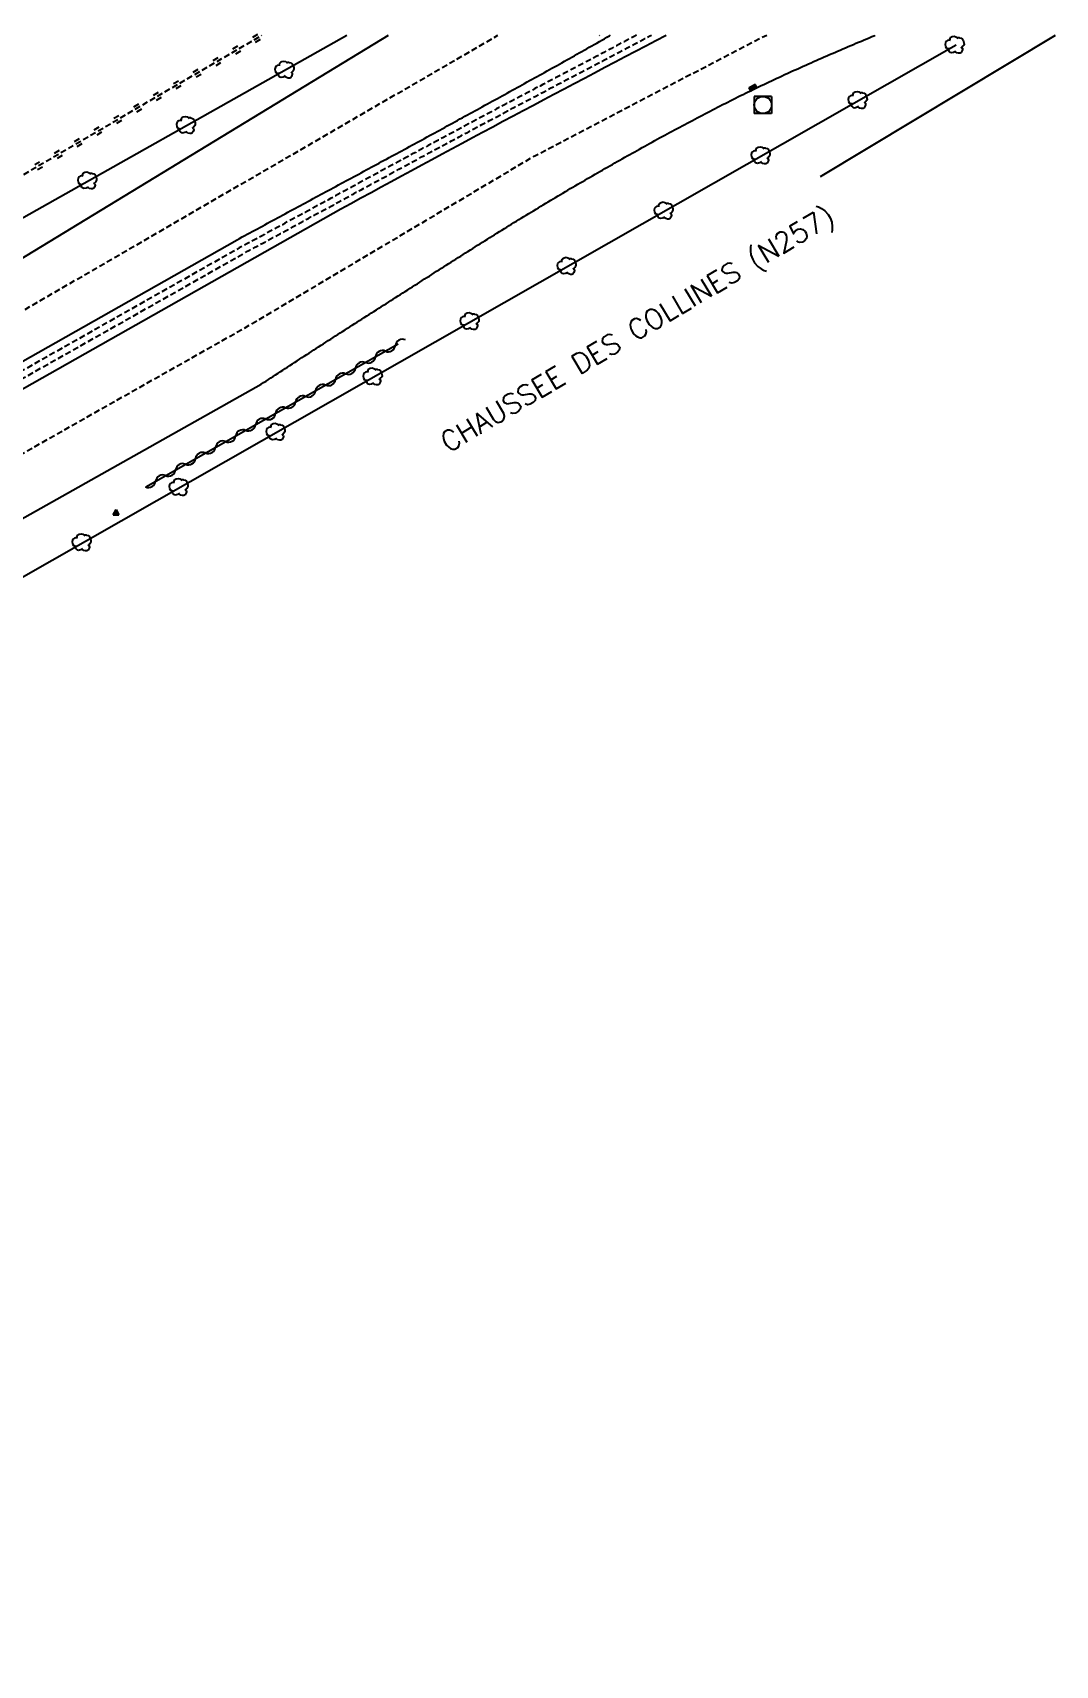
# Model space of a CAD drawing. Header units: millimetres. Extents: x 164999 to 165565, y 157669 to 158000.
# Drawn here: x 165475.6 to 165564.7, y 157858 to 158000.2 of the extents above; entities that cross this region are included whole.
import ezdxf
from ezdxf.enums import TextEntityAlignment as Align

# ---------------------------------------------------------------- set-up
doc = ezdxf.new("R2010")
doc.units = ezdxf.units.MM
doc.linetypes.add('DASHED', pattern=[0.75, 0.5, -0.25])
doc.layers.get('0').update_dxf_attribs({"linetype": 'CONTINUOUS'})
for name, color, linetype in [('W0001', 6, 'DASHED'), ('W0008', 7, 'CONTINUOUS'), ('W0112', 1, 'DASHED'), ('W0220', 5, 'DASHED'), ('W0300', 7, 'CONTINUOUS'), ('W0302', 3, 'CONTINUOUS'), ('W0310', 3, 'CONTINUOUS'), ('W0400', 7, 'CONTINUOUS'), ('W0420', 7, 'CONTINUOUS'), ('W0851', 7, 'CONTINUOUS'), ('W0989', 7, 'CONTINUOUS')]:
    doc.layers.add(name, color=color, linetype=linetype)
doc.styles.get("Standard").update_dxf_attribs({"font": 'romans.shx', "width": 0.85})

# ---------------------------------------------------------------- blocks, each defined once
blk = doc.blocks.new('T851')
for p, q in [((-0.25, -0.15), (0, 0.32)), ((0, 0.32), (0.25, -0.15)), ((-0.25, -0.15), (0.25, -0.15))]:
    blk.add_line(p, q)
for major_axis in [(-0.106, 0.106), (-0.0354, 0.0354), (-0.0236, 0.0236)]:
    blk.add_ellipse((0, 0), major_axis=major_axis, ratio=1, start_param=3.926991, end_param=10.210176)
blk = doc.blocks.new('T400')
for p, q in [((-0.15, 0.3), (0.15, 0.3)), ((-0.15, -0.25), (-0.15, 0.3)), ((-0.15, 0.15), (0.15, 0.15)), ((-0.15, 0), (0.15, 0)), ((0.15, 0.3), (0.15, -0.25)), ((-0.15, -0.15), (0.15, -0.15)), ((-0.15, -0.25), (-0.15, -0.3)), ((-0.15, -0.3), (0.15, -0.3)), ((0.15, -0.3), (0.15, -0.25))]:
    blk.add_line(p, q)
blk = doc.blocks.new('T420')
for p, q in [((0.75, 0.75), (-0.75, 0.75)), ((-0.75, 0.75), (-0.75, -0.75)), ((0.75, 0.75), (0.75, -0.75)), ((0.75, -0.75), (-0.75, -0.75))]:
    blk.add_line(p, q)
blk.add_ellipse((0, 0), major_axis=(-0.53, 0.53), ratio=1, start_param=3.926991, end_param=10.210176)
blk = doc.blocks.new('t310o')
at = {"color": 0, "linetype": 'Continuous'}
for centre, start, end in [((-0.5, 0.38), 216.8699, 323.1304), ((0.5, -0.37), 36.8699, 143.1303)]:
    blk.add_arc(centre, 0.625, start, end, dxfattribs=at)
blk = doc.blocks.new('t220o')
at = {"color": 0, "linetype": 'Continuous'}
for p, q in [((-0.25, 0.25), (0.25, 0.25)), ((-0.25, -0.25), (0.25, -0.25))]:
    blk.add_line(p, q, dxfattribs=at)
blk = doc.blocks.new('T300')
for p, q in [((-0.8, 0.51), (-0.86, 0.34)), ((-0.86, 0.34), (-0.86, 0.17)), ((-0.86, 0.17), (-0.74, 0.06)), ((-0.69, 0.63), (-0.8, 0.51)), ((-0.8, -0.06), (-0.74, 0.06)), ((-0.74, 0.06), (-0.69, 0.11)), ((-0.57, 0.69), (-0.69, 0.63)), ((-0.46, 0.69), (-0.57, 0.69)), ((-0.29, 0.63), (-0.46, 0.69)), ((-0.29, 0.63), (-0.17, 0.74)), ((-0.23, 0.57), (-0.29, 0.63)), ((-0.17, 0.74), (-0.06, 0.8)), ((-0.06, 0.8), (0.06, 0.8)), ((0.06, 0.8), (0.23, 0.74)), ((0.23, 0.74), (0.34, 0.63)), ((0.34, 0.63), (0.4, 0.51)), ((0.46, 0.46), (0.34, 0.46)), ((0.4, 0.51), (0.4, 0.46)), ((0.57, 0.4), (0.46, 0.46)), ((0.57, 0.4), (0.69, 0.29)), ((0.69, 0.29), (0.74, 0.17)), ((0.74, 0.06), (0.69, -0.17)), ((0.74, 0.17), (0.74, 0.06)), ((-0.8, -0.17), (-0.8, -0.06)), ((-0.8, -0.23), (-0.8, -0.17)), ((-0.74, -0.34), (-0.8, -0.23)), ((-0.69, -0.4), (-0.74, -0.34)), ((-0.51, -0.46), (-0.69, -0.4)), ((-0.4, -0.46), (-0.51, -0.46)), ((-0.4, -0.46), (-0.34, -0.46)), ((-0.34, -0.46), (-0.34, -0.4)), ((-0.34, -0.51), (-0.34, -0.46)), ((-0.29, -0.63), (-0.34, -0.51)), ((-0.17, -0.74), (-0.29, -0.63)), ((-0.06, -0.8), (-0.17, -0.74)), ((0.06, -0.8), (-0.06, -0.8)), ((0.17, -0.74), (0.06, -0.8)), ((0.23, -0.69), (0.17, -0.74)), ((0.29, -0.46), (0.23, -0.46)), ((0.29, -0.63), (0.23, -0.69)), ((0.46, -0.4), (0.29, -0.46)), ((0.34, -0.51), (0.29, -0.63)), ((0.34, -0.51), (0.34, -0.46)), ((0.57, -0.34), (0.46, -0.4)), ((0.63, -0.29), (0.57, -0.34)), ((0.69, -0.17), (0.63, -0.29))]:
    blk.add_line(p, q)

msp = doc.modelspace()

# ---------------------------------------------------------------- linework, layer by layer
at = {"layer": 'W0001', "flags": 128}
for points in [[(165126.04, 157779.81), (165136.56, 157784.49), (165162.43, 157796.99), (165197.44, 157816.2), (165227.45, 157833.54), (165258, 157851.09), (165295.99, 157872.54), (165331.01, 157892.64), (165381.92, 157922.93), (165444.11, 157958.41), (165469.32, 157972.84), (165516.18, 158000)], [(165134.46, 157764.07), (165141.89, 157769.71), (165153.2, 157778.4), (165164.37, 157786.81), (165181.96, 157797.25), (165197.93, 157805.88), (165252.3, 157835.85), (165294.35, 157859.44), (165324.67, 157876.64), (165344.36, 157888.18), (165388.68, 157914.9), (165460.56, 157955.54), (165494.76, 157974.88), (165519.33, 157989.47), (165539.04, 157999.76), (165539.61, 158000)], [(165525.02, 157999.97), (165525.07, 158000)]]:
    msp.add_lwpolyline(points, dxfattribs=at)
at = {"layer": 'W0008', "flags": 128}
for points in [[(165381.74, 157905.59), (165495.56, 157969.6), (165495.77, 157969.74), (165495.98, 157969.87), (165496.18, 157970.01), (165496.39, 157970.15), (165496.6, 157970.28), (165496.81, 157970.42), (165497.02, 157970.56), (165497.22, 157970.69), (165497.43, 157970.83), (165497.64, 157970.96), (165497.85, 157971.1), (165498.06, 157971.24), (165498.27, 157971.37), (165498.47, 157971.51), (165498.68, 157971.64), (165498.89, 157971.78), (165499.1, 157971.92), (165499.31, 157972.05), (165499.52, 157972.19), (165499.73, 157972.32), (165499.93, 157972.46), (165500.14, 157972.59), (165500.35, 157972.73), (165500.56, 157972.86), (165500.77, 157973), (165500.98, 157973.13), (165501.19, 157973.27), (165501.4, 157973.4), (165501.61, 157973.54), (165501.82, 157973.67), (165502.02, 157973.81), (165502.23, 157973.94), (165502.44, 157974.08), (165502.65, 157974.21), (165502.86, 157974.35), (165503.07, 157974.48), (165503.28, 157974.61), (165503.49, 157974.75), (165503.7, 157974.88), (165503.91, 157975.02), (165504.12, 157975.15), (165504.33, 157975.28), (165504.54, 157975.42), (165504.75, 157975.55), (165504.96, 157975.69), (165505.17, 157975.82), (165505.38, 157975.95), (165505.59, 157976.09), (165505.8, 157976.22), (165506.01, 157976.35), (165506.22, 157976.49), (165506.43, 157976.62), (165506.64, 157976.75), (165506.85, 157976.89), (165507.06, 157977.02), (165507.27, 157977.16), (165507.48, 157977.29), (165507.69, 157977.42), (165507.9, 157977.56), (165508.11, 157977.69), (165508.32, 157977.83), (165508.53, 157977.96), (165508.74, 157978.09), (165508.95, 157978.23), (165509.16, 157978.36), (165509.37, 157978.5), (165509.58, 157978.63), (165509.79, 157978.77), (165510, 157978.9), (165510.21, 157979.03), (165510.42, 157979.17), (165510.63, 157979.3), (165510.84, 157979.44), (165511.05, 157979.57), (165511.26, 157979.7), (165511.47, 157979.84), (165511.68, 157979.97), (165511.89, 157980.11), (165512.1, 157980.24), (165512.31, 157980.37), (165512.52, 157980.51), (165512.73, 157980.64), (165512.94, 157980.77), (165513.15, 157980.91), (165513.36, 157981.04), (165513.57, 157981.17), (165513.78, 157981.31), (165513.99, 157981.44), (165514.2, 157981.57), (165514.41, 157981.71), (165514.62, 157981.84), (165514.84, 157981.97), (165515.05, 157982.1), (165515.26, 157982.24), (165515.47, 157982.37), (165515.68, 157982.5), (165515.89, 157982.63), (165516.1, 157982.76), (165516.31, 157982.9), (165516.52, 157983.03), (165516.74, 157983.16), (165516.95, 157983.29), (165517.16, 157983.42), (165517.37, 157983.55), (165517.58, 157983.68), (165517.79, 157983.81), (165518.01, 157983.94), (165518.22, 157984.08), (165518.43, 157984.21), (165518.64, 157984.34), (165518.86, 157984.47), (165519.07, 157984.6), (165519.28, 157984.72), (165519.5, 157984.85), (165519.71, 157984.98), (165519.92, 157985.11), (165520.13, 157985.24), (165520.35, 157985.37), (165520.56, 157985.5), (165520.78, 157985.63), (165520.99, 157985.75), (165521.2, 157985.88), (165521.42, 157986.01), (165521.63, 157986.13), (165521.85, 157986.26), (165522.06, 157986.39), (165522.28, 157986.51), (165522.49, 157986.64), (165522.71, 157986.77), (165522.92, 157986.89), (165523.14, 157987.02), (165523.35, 157987.14), (165523.57, 157987.27), (165523.78, 157987.39), (165524, 157987.52), (165524.21, 157987.64), (165524.43, 157987.76), (165524.64, 157987.89), (165524.86, 157988.01), (165525.07, 157988.14), (165525.29, 157988.26), (165525.5, 157988.38), (165525.72, 157988.51), (165525.94, 157988.63), (165526.15, 157988.75), (165526.37, 157988.88), (165526.58, 157989), (165526.8, 157989.12), (165527.02, 157989.24), (165527.23, 157989.37), (165527.45, 157989.49), (165527.66, 157989.61), (165527.88, 157989.73), (165528.1, 157989.85), (165528.32, 157989.97), (165528.53, 157990.09), (165528.75, 157990.22), (165528.97, 157990.34), (165529.18, 157990.46), (165529.4, 157990.58), (165529.62, 157990.7), (165529.84, 157990.82), (165530.05, 157990.94), (165530.27, 157991.06), (165530.49, 157991.17), (165530.71, 157991.29), (165530.93, 157991.41), (165531.14, 157991.53), (165531.36, 157991.65), (165531.58, 157991.77), (165531.8, 157991.88), (165532.02, 157992), (165532.24, 157992.12), (165532.46, 157992.24), (165532.68, 157992.35), (165532.9, 157992.47), (165533.12, 157992.59), (165533.34, 157992.7), (165533.55, 157992.82), (165533.77, 157992.93), (165534, 157993.05), (165534.22, 157993.16), (165534.44, 157993.28), (165534.66, 157993.39), (165534.88, 157993.5), (165535.1, 157993.62), (165535.32, 157993.73), (165535.54, 157993.84), (165535.76, 157993.96), (165535.98, 157994.07), (165536.21, 157994.18), (165536.43, 157994.29), (165536.65, 157994.4), (165536.87, 157994.52), (165537.09, 157994.63), (165537.32, 157994.74), (165537.54, 157994.85), (165537.76, 157994.96), (165537.99, 157995.07), (165538.21, 157995.17), (165538.43, 157995.28), (165538.66, 157995.39), (165538.89, 157995.5), (165539.11, 157995.61), (165539.34, 157995.72), (165539.57, 157995.83), (165539.8, 157995.93), (165540.02, 157996.04), (165540.25, 157996.15), (165540.48, 157996.26), (165540.71, 157996.36), (165540.94, 157996.47), (165541.16, 157996.57), (165541.39, 157996.68), (165541.62, 157996.78), (165541.85, 157996.89), (165542.08, 157996.99), (165542.31, 157997.09), (165542.54, 157997.2), (165542.77, 157997.3), (165543, 157997.4), (165543.23, 157997.51), (165543.46, 157997.61), (165543.69, 157997.71), (165543.92, 157997.81), (165544.15, 157997.91), (165544.38, 157998.01), (165544.61, 157998.11), (165544.84, 157998.21), (165545.07, 157998.31), (165545.3, 157998.41), (165545.53, 157998.51), (165545.76, 157998.61), (165545.99, 157998.71), (165546.22, 157998.81), (165546.46, 157998.91), (165546.69, 157999.01), (165546.92, 157999.11), (165547.15, 157999.21), (165547.38, 157999.3), (165547.61, 157999.4), (165547.85, 157999.5), (165548.08, 157999.6), (165548.31, 157999.69), (165548.54, 157999.79), (165548.77, 157999.89), (165549.01, 157999.98), (165549.05, 158000)], [(165393.54, 157925.65), (165493.45, 157982.19), (165493.67, 157982.31), (165493.9, 157982.43), (165494.12, 157982.55), (165494.34, 157982.67), (165494.56, 157982.79), (165494.78, 157982.91), (165495, 157983.03), (165495.22, 157983.14), (165495.44, 157983.26), (165495.66, 157983.38), (165495.88, 157983.5), (165496.1, 157983.62), (165496.32, 157983.74), (165496.54, 157983.86), (165496.76, 157983.98), (165496.98, 157984.1), (165497.2, 157984.22), (165497.42, 157984.34), (165497.65, 157984.46), (165497.87, 157984.58), (165498.09, 157984.7), (165498.31, 157984.82), (165498.53, 157984.93), (165498.75, 157985.05), (165498.97, 157985.17), (165499.19, 157985.29), (165499.41, 157985.41), (165499.63, 157985.53), (165499.85, 157985.65), (165500.07, 157985.77), (165500.29, 157985.89), (165500.51, 157986.01), (165500.73, 157986.13), (165500.95, 157986.25), (165501.17, 157986.37), (165501.4, 157986.49), (165501.62, 157986.6), (165501.84, 157986.72), (165502.06, 157986.84), (165502.28, 157986.96), (165502.5, 157987.08), (165502.72, 157987.2), (165502.94, 157987.32), (165503.16, 157987.44), (165503.39, 157987.56), (165503.61, 157987.67), (165503.83, 157987.79), (165504.05, 157987.91), (165504.27, 157988.03), (165504.49, 157988.15), (165504.71, 157988.27), (165504.93, 157988.39), (165505.15, 157988.51), (165505.37, 157988.63), (165505.6, 157988.75), (165505.82, 157988.87), (165506.04, 157988.99), (165506.26, 157989.11), (165506.48, 157989.22), (165506.7, 157989.34), (165506.92, 157989.46), (165507.14, 157989.58), (165507.36, 157989.7), (165507.58, 157989.82), (165507.8, 157989.94), (165508.02, 157990.06), (165508.24, 157990.18), (165508.47, 157990.3), (165508.69, 157990.42), (165508.91, 157990.54), (165509.13, 157990.66), (165509.35, 157990.78), (165509.57, 157990.9), (165509.79, 157991.02), (165510.01, 157991.14), (165510.23, 157991.26), (165510.45, 157991.38), (165510.67, 157991.5), (165510.89, 157991.62), (165511.11, 157991.74), (165511.33, 157991.86), (165511.55, 157991.98), (165511.77, 157992.1), (165511.99, 157992.23), (165512.21, 157992.35), (165512.43, 157992.47), (165512.65, 157992.59), (165512.87, 157992.71), (165513.09, 157992.82), (165513.3, 157992.94), (165513.52, 157993.06), (165513.74, 157993.18), (165513.96, 157993.3), (165514.17, 157993.42), (165514.39, 157993.54), (165514.61, 157993.66), (165514.82, 157993.78), (165515.04, 157993.9), (165515.26, 157994.02), (165515.48, 157994.14), (165515.69, 157994.25), (165515.91, 157994.37), (165516.13, 157994.49), (165516.34, 157994.61), (165516.56, 157994.73), (165516.78, 157994.85), (165516.99, 157994.97), (165517.21, 157995.09), (165517.43, 157995.21), (165517.64, 157995.33), (165517.86, 157995.45), (165518.08, 157995.57), (165518.29, 157995.69), (165518.51, 157995.81), (165518.73, 157995.93), (165518.94, 157996.05), (165519.16, 157996.17), (165519.38, 157996.29), (165519.59, 157996.41), (165519.81, 157996.53), (165520.03, 157996.65), (165520.24, 157996.77), (165520.46, 157996.89), (165520.68, 157997.01), (165520.89, 157997.13), (165521.11, 157997.25), (165521.33, 157997.37), (165521.54, 157997.49), (165521.76, 157997.61), (165521.97, 157997.73), (165522.19, 157997.85), (165522.41, 157997.98), (165522.62, 157998.1), (165522.84, 157998.22), (165523.05, 157998.34), (165523.27, 157998.46), (165523.49, 157998.58), (165523.7, 157998.7), (165523.92, 157998.83), (165524.14, 157998.95), (165524.36, 157999.07), (165524.58, 157999.2), (165524.8, 157999.32), (165525.02, 157999.45), (165525.24, 157999.57), (165525.46, 157999.69), (165525.68, 157999.82), (165525.89, 157999.94), (165526, 158000)], [(165460.59, 157971.98), (165506.64, 158000)]]:
    msp.add_lwpolyline(points, dxfattribs=at)
msp.add_lwpolyline([(165394.42, 157923.76), (165502.48, 157984.87, -0.005164), (165530.84, 158000, -0.005164)], format="xyb", dxfattribs=at)
at = {"layer": 'W0112', "flags": 128}
msp.add_lwpolyline([(165528.25, 158000), (165528.05, 157999.89), (165527.83, 157999.78), (165527.61, 157999.66), (165527.39, 157999.55), (165527.17, 157999.43), (165526.95, 157999.31), (165526.73, 157999.2), (165526.51, 157999.08), (165526.29, 157998.97), (165526.07, 157998.85), (165525.85, 157998.73), (165525.63, 157998.62), (165525.41, 157998.5), (165525.19, 157998.38), (165524.97, 157998.27), (165524.75, 157998.15), (165524.53, 157998.04), (165524.31, 157997.92), (165524.09, 157997.81), (165523.87, 157997.69), (165523.65, 157997.57), (165523.43, 157997.46), (165523.2, 157997.34), (165522.98, 157997.22), (165522.76, 157997.11), (165522.53, 157996.99), (165522.31, 157996.87), (165522.09, 157996.76), (165521.86, 157996.64), (165521.64, 157996.52), (165521.42, 157996.4), (165521.19, 157996.29), (165520.97, 157996.17), (165520.75, 157996.05), (165520.53, 157995.93), (165520.3, 157995.82), (165520.08, 157995.7), (165519.86, 157995.58), (165519.63, 157995.47), (165519.41, 157995.35), (165519.19, 157995.23), (165518.96, 157995.11), (165518.74, 157994.99), (165518.52, 157994.88), (165518.3, 157994.76), (165518.07, 157994.64), (165517.85, 157994.52), (165517.63, 157994.41), (165517.41, 157994.29), (165517.18, 157994.17), (165516.96, 157994.05), (165516.74, 157993.93), (165516.51, 157993.82), (165516.29, 157993.7), (165516.07, 157993.58), (165515.85, 157993.46), (165515.62, 157993.34), (165515.4, 157993.22), (165515.18, 157993.11), (165514.96, 157992.99), (165514.73, 157992.87), (165514.51, 157992.75), (165514.29, 157992.63), (165514.07, 157992.51), (165513.85, 157992.4), (165513.62, 157992.28), (165513.4, 157992.16), (165513.18, 157992.04), (165512.96, 157991.92), (165512.74, 157991.8), (165512.52, 157991.69), (165512.3, 157991.57), (165512.08, 157991.45), (165511.86, 157991.34), (165511.64, 157991.22), (165511.43, 157991.1), (165511.21, 157990.98), (165510.99, 157990.86), (165510.77, 157990.75), (165510.55, 157990.63), (165510.33, 157990.51), (165510.11, 157990.39), (165509.89, 157990.28), (165509.67, 157990.16), (165509.45, 157990.04), (165509.24, 157989.92), (165509.02, 157989.8), (165508.8, 157989.69), (165508.58, 157989.57), (165508.36, 157989.45), (165508.14, 157989.33), (165507.92, 157989.21), (165507.7, 157989.1), (165507.49, 157988.98), (165507.27, 157988.86), (165507.05, 157988.74), (165506.83, 157988.62), (165506.61, 157988.5), (165506.39, 157988.39), (165506.17, 157988.27), (165505.95, 157988.15), (165505.74, 157988.03), (165505.52, 157987.91), (165505.3, 157987.79), (165505.08, 157987.67), (165504.86, 157987.56), (165504.64, 157987.44), (165504.43, 157987.32), (165504.21, 157987.2), (165503.99, 157987.08), (165503.77, 157986.96), (165503.55, 157986.84), (165503.33, 157986.72), (165503.12, 157986.6), (165502.9, 157986.49), (165502.68, 157986.37), (165502.46, 157986.25), (165502.24, 157986.13), (165502.02, 157986.01), (165501.81, 157985.89), (165501.59, 157985.77), (165501.36, 157985.65), (165501.14, 157985.53), (165500.92, 157985.41), (165500.7, 157985.29), (165500.48, 157985.17), (165500.26, 157985.05), (165500.04, 157984.93), (165499.82, 157984.81), (165499.6, 157984.69), (165499.38, 157984.57), (165499.16, 157984.46), (165498.94, 157984.34), (165498.72, 157984.22), (165498.5, 157984.1), (165498.28, 157983.98), (165498.06, 157983.86), (165497.84, 157983.74), (165497.62, 157983.62), (165497.4, 157983.5), (165497.17, 157983.38), (165496.95, 157983.26), (165496.73, 157983.14), (165496.51, 157983.02), (165496.29, 157982.9), (165496.07, 157982.78), (165495.85, 157982.66), (165495.63, 157982.54), (165495.41, 157982.42), (165495.19, 157982.3), (165494.97, 157982.18), (165494.75, 157982.07), (165494.53, 157981.95), (165494.31, 157981.83), (165494.09, 157981.71), (165493.87, 157981.59), (165493.65, 157981.47), (165395.27, 157925.85), (165395.05, 157925.73), (165394.84, 157925.6), (165394.62, 157925.48), (165394.41, 157925.35), (165394.19, 157925.22), (165393.98, 157925.1), (165393.76, 157924.97), (165393.55, 157924.85), (165393.33, 157924.72), (165393.12, 157924.59), (165392.9, 157924.47), (165392.69, 157924.34), (165392.47, 157924.21), (165392.26, 157924.09), (165392.04, 157923.96), (165391.83, 157923.84), (165391.61, 157923.71), (165391.4, 157923.58), (165391.18, 157923.46), (165390.97, 157923.33), (165390.75, 157923.2), (165390.54, 157923.08), (165390.32, 157922.95), (165390.11, 157922.82), (165389.89, 157922.7), (165389.68, 157922.57), (165389.47, 157922.44), (165389.25, 157922.32), (165389.04, 157922.19), (165388.82, 157922.06), (165388.61, 157921.93), (165388.39, 157921.81), (165388.18, 157921.68), (165387.96, 157921.55), (165387.75, 157921.43), (165387.53, 157921.3), (165387.32, 157921.17), (165387.11, 157921.05), (165386.89, 157920.92), (165386.68, 157920.79), (165386.46, 157920.66), (165386.25, 157920.54), (165386.03, 157920.41), (165385.82, 157920.28), (165385.61, 157920.16), (165385.39, 157920.03), (165385.18, 157919.9), (165384.96, 157919.77), (165384.75, 157919.65), (165384.53, 157919.52), (165384.32, 157919.39), (165384.11, 157919.26), (165383.89, 157919.14), (165383.68, 157919.01), (165383.46, 157918.88), (165383.25, 157918.75), (165383.04, 157918.63), (165382.82, 157918.5), (165382.61, 157918.37), (165382.39, 157918.24), (165382.18, 157918.12), (165381.96, 157917.99), (165381.75, 157917.86), (165381.54, 157917.73), (165381.32, 157917.61), (165381.11, 157917.48), (165380.9, 157917.35), (165380.68, 157917.22), (165380.47, 157917.09), (165380.25, 157916.97), (165380.04, 157916.84), (165379.83, 157916.71), (165379.62, 157916.58), (165379.4, 157916.46), (165379.19, 157916.33), (165378.98, 157916.2), (165378.77, 157916.07), (165378.55, 157915.95), (165378.34, 157915.82), (165378.13, 157915.69), (165377.92, 157915.56), (165377.7, 157915.44), (165377.49, 157915.31), (165377.28, 157915.18), (165377.07, 157915.05), (165376.86, 157914.93), (165376.64, 157914.8), (165376.43, 157914.67), (165376.22, 157914.54), (165376.01, 157914.41), (165375.79, 157914.28), (165375.58, 157914.16), (165375.37, 157914.03), (165375.16, 157913.9), (165374.95, 157913.77), (165374.73, 157913.64), (165374.52, 157913.51), (165374.31, 157913.39), (165374.1, 157913.26), (165373.89, 157913.13), (165373.68, 157913), (165373.46, 157912.87), (165373.25, 157912.74), (165373.04, 157912.61), (165372.83, 157912.49), (165372.62, 157912.36), (165372.4, 157912.23), (165372.19, 157912.1), (165371.98, 157911.97), (165371.77, 157911.84), (165371.56, 157911.71), (165360.33, 157904.54), (165360.65, 157904.03), (165371.88, 157911.2), (165372.08, 157911.33), (165372.29, 157911.46), (165372.5, 157911.59), (165372.72, 157911.72), (165372.93, 157911.85), (165373.14, 157911.97), (165373.35, 157912.1), (165373.56, 157912.23), (165373.77, 157912.36), (165373.99, 157912.49), (165374.2, 157912.62), (165374.41, 157912.75), (165374.62, 157912.87), (165374.83, 157913), (165375.04, 157913.13), (165375.26, 157913.26), (165375.47, 157913.39), (165375.68, 157913.52), (165375.89, 157913.64), (165376.1, 157913.77), (165376.32, 157913.9), (165376.53, 157914.03), (165376.74, 157914.16), (165376.95, 157914.28), (165377.16, 157914.41), (165377.38, 157914.54), (165377.59, 157914.67), (165377.8, 157914.8), (165378.01, 157914.92), (165378.23, 157915.05), (165378.44, 157915.18), (165378.65, 157915.31), (165378.86, 157915.43), (165379.07, 157915.56), (165379.29, 157915.69), (165379.5, 157915.82), (165379.71, 157915.94), (165379.92, 157916.07), (165380.14, 157916.2), (165380.35, 157916.33), (165380.56, 157916.45), (165380.77, 157916.58), (165380.99, 157916.71), (165381.2, 157916.84), (165381.42, 157916.96), (165381.63, 157917.09), (165381.84, 157917.22), (165382.06, 157917.35), (165382.27, 157917.47), (165382.49, 157917.6), (165382.7, 157917.73), (165382.91, 157917.86), (165383.13, 157917.99), (165383.34, 157918.11), (165383.56, 157918.24), (165383.77, 157918.37), (165383.98, 157918.5), (165384.2, 157918.62), (165384.41, 157918.75), (165384.63, 157918.88), (165384.84, 157919), (165385.05, 157919.13), (165385.27, 157919.26), (165385.48, 157919.39), (165385.7, 157919.51), (165385.91, 157919.64), (165386.13, 157919.77), (165386.34, 157919.9), (165386.55, 157920.02), (165386.77, 157920.15), (165386.98, 157920.28), (165387.2, 157920.4), (165387.41, 157920.53), (165387.63, 157920.66), (165387.84, 157920.79), (165388.05, 157920.91), (165388.27, 157921.04), (165388.48, 157921.17), (165388.7, 157921.29), (165388.91, 157921.42), (165389.13, 157921.55), (165389.34, 157921.67), (165389.56, 157921.8), (165389.77, 157921.93), (165389.98, 157922.05), (165390.2, 157922.18), (165390.41, 157922.31), (165390.63, 157922.43), (165390.84, 157922.56), (165391.06, 157922.69), (165391.27, 157922.81), (165391.49, 157922.94), (165391.7, 157923.07), (165391.92, 157923.19), (165392.13, 157923.32), (165392.35, 157923.45), (165392.56, 157923.57), (165392.77, 157923.7), (165392.99, 157923.82), (165393.2, 157923.95), (165393.42, 157924.08), (165393.63, 157924.2), (165393.85, 157924.33), (165394.06, 157924.46), (165394.28, 157924.58), (165394.49, 157924.71), (165394.71, 157924.83), (165394.92, 157924.96), (165395.14, 157925.09), (165395.35, 157925.21), (165395.56, 157925.34), (165493.94, 157980.94), (165494.15, 157981.06), (165494.37, 157981.18), (165494.59, 157981.3), (165494.81, 157981.42), (165495.03, 157981.54), (165495.25, 157981.66), (165495.48, 157981.78), (165495.7, 157981.9), (165495.92, 157982.02), (165496.14, 157982.14), (165496.36, 157982.26), (165496.58, 157982.38), (165496.8, 157982.49), (165497.02, 157982.61), (165497.24, 157982.73), (165497.46, 157982.85), (165497.68, 157982.97), (165497.9, 157983.09), (165498.12, 157983.21), (165498.34, 157983.33), (165498.56, 157983.45), (165498.78, 157983.57), (165499, 157983.69), (165499.22, 157983.81), (165499.44, 157983.93), (165499.67, 157984.05), (165499.89, 157984.17), (165500.11, 157984.29), (165500.33, 157984.41), (165500.55, 157984.53), (165500.77, 157984.65), (165500.99, 157984.77), (165501.21, 157984.88), (165501.43, 157985), (165501.65, 157985.12), (165501.87, 157985.24), (165502.09, 157985.36), (165502.31, 157985.48), (165502.53, 157985.6), (165502.75, 157985.72), (165502.97, 157985.84), (165503.18, 157985.96), (165503.4, 157986.08), (165503.62, 157986.2), (165503.84, 157986.32), (165504.06, 157986.44), (165504.27, 157986.55), (165504.49, 157986.67), (165504.71, 157986.79), (165504.93, 157986.91), (165505.15, 157987.03), (165505.37, 157987.15), (165505.58, 157987.27), (165505.8, 157987.39), (165506.02, 157987.5), (165506.24, 157987.62), (165506.46, 157987.74), (165506.68, 157987.86), (165506.9, 157987.98), (165507.11, 157988.1), (165507.33, 157988.21), (165507.55, 157988.33), (165507.77, 157988.45), (165507.99, 157988.57), (165508.21, 157988.69), (165508.43, 157988.81), (165508.64, 157988.92), (165508.86, 157989.04), (165509.08, 157989.16), (165509.3, 157989.28), (165509.52, 157989.4), (165509.74, 157989.51), (165509.96, 157989.63), (165510.18, 157989.75), (165510.39, 157989.87), (165510.61, 157989.98), (165510.83, 157990.1), (165511.05, 157990.22), (165511.27, 157990.34), (165511.49, 157990.45), (165511.71, 157990.57), (165511.93, 157990.69), (165512.15, 157990.81), (165512.37, 157990.92), (165512.58, 157991.04), (165512.8, 157991.16), (165513.02, 157991.28), (165513.24, 157991.39), (165513.46, 157991.51), (165513.68, 157991.63), (165513.91, 157991.75), (165514.13, 157991.87), (165514.35, 157991.99), (165514.57, 157992.1), (165514.79, 157992.22), (165515.02, 157992.34), (165515.24, 157992.46), (165515.46, 157992.58), (165515.68, 157992.7), (165515.91, 157992.81), (165516.13, 157992.93), (165516.35, 157993.05), (165516.57, 157993.17), (165516.8, 157993.29), (165517.02, 157993.41), (165517.24, 157993.52), (165517.46, 157993.64), (165517.69, 157993.76), (165517.91, 157993.88), (165518.13, 157993.99), (165518.35, 157994.11), (165518.58, 157994.23), (165518.8, 157994.35), (165519.02, 157994.47), (165519.24, 157994.58), (165519.47, 157994.7), (165519.69, 157994.82), (165519.91, 157994.94), (165520.14, 157995.05), (165520.36, 157995.17), (165520.58, 157995.29), (165520.8, 157995.41), (165521.03, 157995.52), (165521.25, 157995.64), (165521.47, 157995.76), (165521.7, 157995.87), (165521.92, 157995.99), (165522.14, 157996.11), (165522.37, 157996.23), (165522.59, 157996.34), (165522.81, 157996.46), (165523.03, 157996.58), (165523.26, 157996.69), (165523.48, 157996.81), (165523.7, 157996.93), (165523.93, 157997.04, 0.000056), (165523.93, 157997.04), (165524.15, 157997.16, 0.00014), (165524.15, 157997.16), (165524.37, 157997.28, 0.000127), (165524.37, 157997.28), (165524.59, 157997.39, 0.000114), (165524.59, 157997.39), (165524.81, 157997.51, 0.0001), (165524.81, 157997.51), (165525.03, 157997.62, 0.000087), (165525.03, 157997.62), (165525.25, 157997.74, 0.000074), (165525.25, 157997.74), (165525.47, 157997.86, 0.000061), (165525.47, 157997.86), (165525.69, 157997.97, 0.000048), (165525.69, 157997.97), (165525.91, 157998.09, 0.000034), (165525.91, 157998.09), (165526.13, 157998.2, 0.000021), (165526.13, 157998.2), (165526.35, 157998.32), (165526.57, 157998.44), (165526.79, 157998.55), (165527.01, 157998.67), (165527.23, 157998.78), (165527.45, 157998.9), (165527.67, 157999.02), (165527.89, 157999.13), (165528.11, 157999.25), (165528.33, 157999.36), (165528.55, 157999.48), (165528.77, 157999.59), (165528.99, 157999.71), (165529.21, 157999.82), (165529.43, 157999.94), (165529.55, 158000)], format="xyb", dxfattribs=at)
at = {"layer": 'W0220', "flags": 128}
msp.add_lwpolyline([(165369.47, 157927.44), (165458.35, 157978.24), (165495.61, 158000)], dxfattribs=at)
at = {"layer": 'W0302', "flags": 128}
for points in [[(165377.59, 157929.2), (165386.05, 157934.13), (165470.71, 157981.82), (165503.02, 158000)], [(165544.29, 157987.69), (165564.75, 158000)], [(165386.89, 157903.16), (165395.45, 157907.63), (165395.45, 157907.63), (165556.1, 157999.16)]]:
    msp.add_lwpolyline(points, dxfattribs=at)
at = {"layer": 'W0310', "flags": 128}
msp.add_lwpolyline([(165485.49, 157960.66), (165507.5, 157973.11)], dxfattribs=at)

# ---------------------------------------------------------------- block references
at = {"layer": 'W0220', "rotation": 30.2857878285851}
for p in [(165495.16, 157999.74), (165493.43, 157998.73), (165491.71, 157997.72), (165488.25, 157995.7), (165489.98, 157996.71), (165486.52, 157994.69), (165483.07, 157992.68), (165484.8, 157993.68), (165481.34, 157991.67), (165477.89, 157989.65), (165479.62, 157990.66), (165476.16, 157988.64)]:
    msp.add_blockref('t220o', p, dxfattribs=at)
at = {"layer": 'W0300'}
for p, rotation in [((165556.1, 157999.16), 29.67342420084483), ((165556.1, 157999.16), 29.67342420084483), ((165497.7, 157997), 29.36167064653765), ((165547.65, 157994.35), 29.67342420084483), ((165489.11, 157992.17), 29.36167064653765), ((165539.19, 157989.53), 29.67342420084483), ((165480.52, 157987.34), 29.36167064653765), ((165530.74, 157984.72), 29.67342420084483), ((165522.29, 157979.9), 29.67342420084483), ((165513.84, 157975.09), 29.67342420084483), ((165505.39, 157970.27), 29.67342420084483), ((165496.93, 157965.45), 29.67342420084483), ((165488.48, 157960.64), 29.67342420084483), ((165480.03, 157955.82), 29.67342420084483)]:
    msp.add_blockref('T300', p, dxfattribs=dict(at, rotation=rotation))
at = {"layer": 'W0310', "rotation": 29.51003436630586}
for p in [(165507.25, 157972.97), (165503.77, 157971), (165505.51, 157971.99), (165502.03, 157970.02), (165498.55, 157968.05), (165500.29, 157969.03), (165496.81, 157967.06), (165493.33, 157965.09), (165495.07, 157966.08), (165491.59, 157964.11), (165489.84, 157963.12), (165486.36, 157961.15), (165488.1, 157962.14)]:
    msp.add_blockref('t310o', p, dxfattribs=at)
at = {"layer": 'W0400', "rotation": 115.8229964854494}
msp.add_blockref('T400', (165538.4, 157995.46), dxfattribs=at)
at = {"layer": 'W0420'}
msp.add_blockref('T420', (165539.27, 157993.93), dxfattribs=at)
at = {"layer": 'W0851'}
msp.add_blockref('T851', (165482.91, 157958.38), dxfattribs=at)

# ---------------------------------------------------------------- texts
at = {"layer": 'W0989'}
msp.add_text('CHAUSSEE DES COLLINES (N257)', height=1.75, rotation=30.7924, dxfattribs=at).set_placement((165528.38, 157974.32), align=Align.MIDDLE)

doc.saveas('drawing.dxf')
